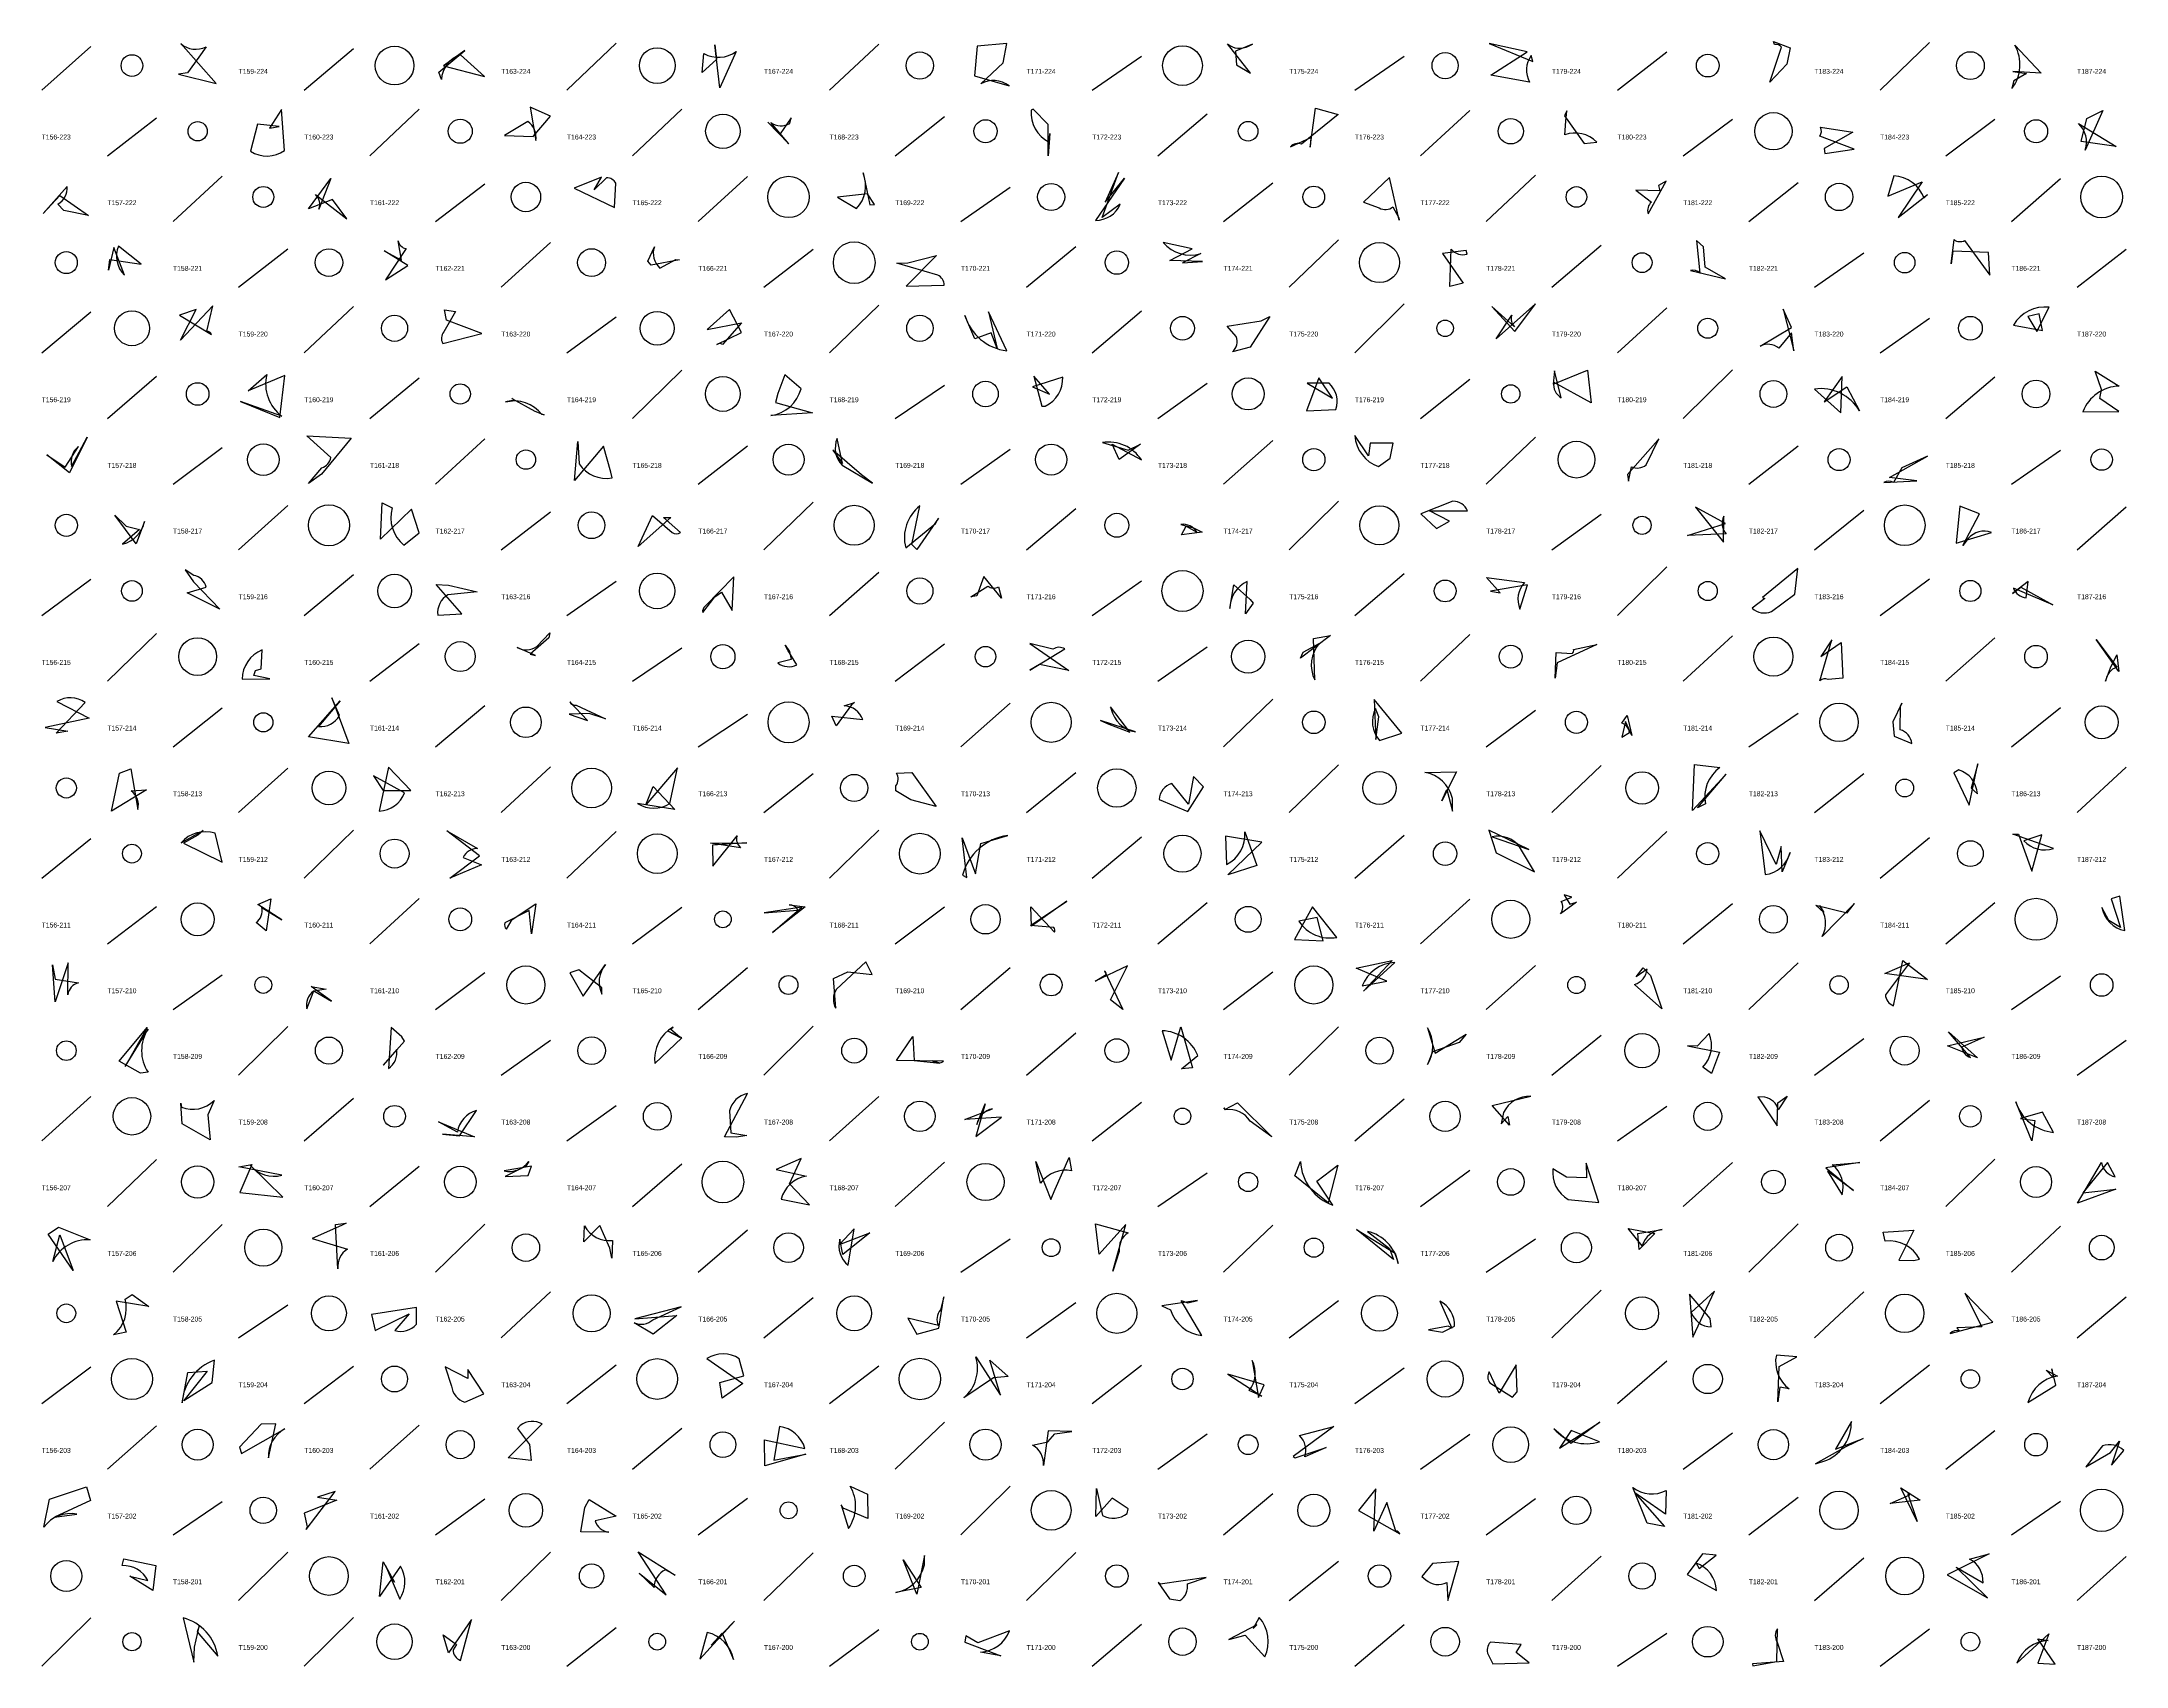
# Model space of a CAD drawing. Header units: millimetres. Extents: x -1 to 9990, y 0 to 15990.
# Drawn here: x 6240 to 7510, y 8000 to 8990 of the extents above; entities that cross this region are included whole.
import ezdxf

# ---------------------------------------------------------------- set-up
doc = ezdxf.new("R2010")
doc.units = ezdxf.units.MM
doc.layers.add('TEXT', color=3, linetype='Continuous')
doc.layers.add('WALL', color=1, linetype='Continuous')

msp = doc.modelspace()

# ---------------------------------------------------------------- linework, layer by layer
for points in [[(6323.3, 8969.8), (6346.3, 8964.2), (6324.7, 8988.4, 0.3), (6340.2, 8986.4), (6335.7, 8980.1), (6328.9, 8970.6)], [(6484.8, 8974.9), (6509.8, 8968.4), (6495.1, 8981.6, 0.3), (6483.5, 8966.5), (6481.9, 8971), (6497.8, 8984.3)], [(6651.1, 8978.8), (6642.4, 8970.8), (6643.4, 8982.4, 0.3), (6663.1, 8983.6), (6653.1, 8961.4), (6650, 8987.6)], [(6810, 8986.8), (6808.2, 8968.7), (6829.4, 8962.7, 0.3), (6812.2, 8963.9), (6825.8, 8976.6), (6827.9, 8988.4)], [(6967.9, 8975.4), (6976.4, 8970.4), (6962.4, 8988.2, 0.3), (6975.3, 8986.9), (6977.7, 8988), (6967.3, 8983.7)], [(7121.8, 8988.4), (7148.4, 8977.5), (7147.5, 8981.1, 0.3), (7146.5, 8965), (7122.8, 8969.1), (7144.9, 8983.3)], [(7303.1, 8975.8), (7292.9, 8965), (7300, 8986.3, 0.3), (7295.7, 8987.8), (7295, 8989.6), (7305.3, 8985.9)], [(7449.1, 8970.2), (7441.5, 8965.7), (7440.3, 8961, 0.3), (7442.1, 8987.4), (7458.1, 8970.4), (7440.9, 8971.4)], [(6384.7, 8938), (6371.5, 8939.3), (6367.2, 8922.8, 0.3), (6388, 8923.3), (6386.1, 8948.2), (6378.7, 8936.9)], [(6550, 8944.2), (6537.5, 8949.6), (6541, 8929.3, 0.3), (6536.1, 8941), (6521.9, 8932.5), (6539.5, 8931.9)], [(6682.4, 8940.6), (6695.1, 8927.4), (6684.2, 8940.3, 0.3), (6695.7, 8939.8), (6696.5, 8943.1), (6689.8, 8933.5)], [(6853.1, 8939.1), (6844, 8948.4), (6842.8, 8947.9, 0.3), (6853.7, 8928.4), (6854.2, 8933.7), (6853.1, 8920.1)], [(7016.1, 8949), (7029.8, 8945.3), (7007.5, 8927.2, 0.3), (7000.8, 8925.5), (7013.1, 8931.3), (7012.7, 8925.3)], [(7167.7, 8944.4), (7179.8, 8927.5), (7187.4, 8928.4, 0.3), (7167.9, 8932.8), (7168.5, 8941.1), (7169.1, 8947.4)], [(7485.9, 8942.7), (7495.7, 8947.6), (7484.9, 8923.5, 0.3), (7480.8, 8939.8), (7503.9, 8925.7), (7482.6, 8928.7)], [(7326.4, 8921.4), (7344.3, 8924.1), (7323.2, 8932.1, 0.3), (7323.7, 8937.5), (7343.3, 8934.5), (7326, 8924.6)], [(6402.5, 8887.8), (6416.1, 8906.3), (6408.9, 8887.6, 0.3), (6406.9, 8896.4), (6425.8, 8881.6), (6417.2, 8893.4)], [(6564.4, 8900.3), (6588.9, 8888.6), (6589.8, 8903.3, 0.3), (6584.1, 8906.6), (6576.6, 8899.3), (6581, 8907.1)], [(6743.1, 8897), (6724.8, 8894.9), (6736.4, 8887.9, 0.3), (6740.4, 8909.6), (6744.5, 8890.1), (6747.4, 8890.5)], [(6887.9, 8891.8), (6899.6, 8906.4), (6882, 8880.7, 0.3), (6897.1, 8890.6), (6886, 8882.4), (6896.1, 8909.9)], [(7061.2, 8906.8), (7045.3, 8891.9), (7054.9, 8888.3, 0.3), (7063.2, 8888.9), (7066.8, 8882.3), (7067.1, 8880.8)], [(7225.8, 8898.8), (7211.2, 8899.2), (7220.7, 8891.9, 0.3), (7218.7, 8884.8), (7229.7, 8904.6), (7225.1, 8902)], [(7371, 8882.4), (7388.8, 8896.5), (7386.8, 8894.4, 0.3), (7368.4, 8907.8), (7364.8, 8895.5), (7385.6, 8904.3)], [(6268.5, 8883.8), (6253.4, 8886.8), (6249.8, 8890.7, 0.3), (6255.5, 8901.4), (6240.9, 8884.9), (6251, 8895.9)], [(6281.5, 8856.8), (6300.7, 8854), (6286.7, 8865.1, 0.3), (6290.4, 8847.3), (6284, 8864.3), (6280.6, 8850.4)], [(6448.7, 8862.1), (6459.3, 8856.5), (6457.1, 8868.3, 0.3), (6462, 8863.5), (6449.5, 8844.5), (6463.1, 8853.3)], [(6611.3, 8853.4), (6609.2, 8855.8), (6613.3, 8864.6, 0.3), (6616.5, 8851.7), (6626.3, 8856.8), (6628.6, 8856.7)], [(6927.3, 8856.2), (6940.9, 8863.4), (6923.3, 8867.3, 0.3), (6946.1, 8860.5), (6935, 8854.8), (6947.2, 8855.6)], [(7252.4, 8864.6), (7248.1, 8868.5), (7250.2, 8848.5, 0.3), (7244.4, 8850.1), (7265.8, 8845.2), (7253.4, 8852.3)], [(7404.3, 8861.9), (7403.4, 8854.3), (7405.1, 8869, 0.3), (7411.5, 8868.5), (7426.8, 8847.3), (7426.1, 8861.2)], [(6785.2, 8859.3), (6766.7, 8840.6), (6789.9, 8841.3, 0.3), (6786, 8847.3), (6761, 8854.7), (6767.7, 8854.8)], [(7105.9, 8842.5), (7097.9, 8840.4), (7098.7, 8863.2, 0.3), (7108.4, 8860.2), (7107.8, 8862.4), (7093.4, 8860.5)], [(6334.1, 8826.5), (6324, 8823), (6343.5, 8811.3, 0.3), (6340.6, 8813.2), (6344.2, 8828.6), (6324.5, 8807.8)], [(7150, 8829.8), (7126.2, 8808.5), (7135.6, 8823, 0.3), (7137.3, 8815.9), (7123.4, 8828.2), (7137.4, 8813.1)], [(7307.4, 8801.2), (7306.1, 8812.2), (7298.3, 8802.9, 0.3), (7286.9, 8804.1), (7306, 8815.5), (7300.9, 8826.6)], [(7450.1, 8822.1), (7455.5, 8813), (7463, 8827.8, 0.3), (7441.3, 8817), (7458.9, 8813.7), (7456.9, 8823.8)], [(6485.3, 8826.3), (6492.2, 8825.3), (6484.9, 8812.8, 0.3), (6484.3, 8805.8), (6508.2, 8811.8), (6486.7, 8819.9)], [(6645.4, 8814.2), (6666.3, 8818.3), (6654.8, 8805.1, 0.3), (6651.3, 8805.2), (6666.3, 8812.4), (6659.1, 8826.4)], [(6818.4, 8812.3), (6808.4, 8808.5), (6802.5, 8822.8, 0.3), (6827.9, 8801.3), (6816.8, 8825.1), (6822.2, 8802.6)], [(6988.3, 8822.2), (6976.3, 8803.6), (6965.4, 8800.6, 0.3), (6967.8, 8810), (6962.3, 8816.2), (6983, 8819.6)], [(7181.8, 8789.4), (7183.9, 8769.5), (7161.1, 8782.1, 0.3), (7165.8, 8772.6), (7161.7, 8789), (7160.9, 8781)], [(7494.8, 8777.8), (7491.1, 8788.9), (7505.7, 8779.8, 0.3), (7483.5, 8764.2), (7505.5, 8764.4), (7493.8, 8772.2)], [(6388.2, 8786.3), (6365.8, 8777), (6377.1, 8786.9, 0.3), (6386.4, 8761.4), (6361.2, 8770.5), (6385, 8760.7)], [(6687.1, 8769.7), (6709.6, 8763.5), (6684.3, 8761.8, 0.3), (6702.6, 8778.2), (6692.7, 8786.7), (6688.4, 8775.2)], [(6844.5, 8785.8), (6849.3, 8767.5), (6851.4, 8767.6, 0.3), (6862.1, 8785.3), (6843.6, 8779.3), (6853.9, 8774.9)], [(7018, 8784.8), (7010.5, 8764.8), (7028.4, 8765.6, 0.3), (7024.3, 8781.6), (7011, 8781.5), (7026.4, 8772.5)], [(7326, 8770.2), (7339.7, 8779.4), (7347.5, 8764.7, 0.3), (7320.1, 8778), (7336.1, 8763.5), (7336.8, 8785.7)], [(6540.4, 8764.5), (6546.1, 8762.2), (6544.7, 8762.4, 0.3), (6522.6, 8770.3), (6528.3, 8771.1), (6526.5, 8772.3)], [(6243.2, 8738), (6254.4, 8730.5), (6262.4, 8742.9, 0.3), (6258.2, 8730.9), (6267.7, 8748.6), (6256.9, 8726.9)], [(6410.5, 8726.2), (6402.5, 8720.5), (6410.6, 8730.1, 0.3), (6416.2, 8736.3), (6401.5, 8749.4), (6428.5, 8748)], [(6564.7, 8722.3), (6566.6, 8746.1), (6567.5, 8732.4, 0.3), (6587.5, 8723.9), (6586.8, 8727.4), (6582.2, 8743.2)], [(6721.9, 8740.8), (6727.9, 8732.7), (6724.6, 8747.9, 0.3), (6727.7, 8731.6), (6746.2, 8720.7), (6739.4, 8725.7)], [(6896.5, 8735), (6892.1, 8744.5), (6910, 8734.8, 0.3), (6886.2, 8745.4), (6902, 8740.8), (6909.4, 8744.5)], [(7049.4, 8745.1), (7048.3, 8737.4), (7040, 8749.6, 0.3), (7054.4, 8730.8), (7061.5, 8735.8), (7063.4, 8745)], [(7206.1, 8725.9), (7206.7, 8721.8), (7208.6, 8730.7, 0.3), (7217.4, 8731.8), (7225.3, 8747.7), (7223.2, 8745.3)], [(7388.8, 8737.1), (7373.3, 8730.1), (7368.2, 8721.1, 0.3), (7362.3, 8721), (7382.4, 8722), (7365.7, 8724.2)], [(6291.5, 8694.4), (6299.6, 8692.5), (6289.3, 8683.6, 0.3), (6302.6, 8697.4), (6297.6, 8683.7), (6284.5, 8701.1)], [(6446.4, 8686.6), (6447.4, 8708.6), (6453.5, 8705.6, 0.3), (6460.7, 8682.9), (6469.9, 8690.5), (6465.3, 8704.8)], [(6603.4, 8682.1), (6612.1, 8701), (6624.1, 8690.6, 0.3), (6629.2, 8690.6), (6618.9, 8699.8), (6623.2, 8699.7)], [(6773.1, 8680.2), (6770.2, 8683.4), (6775, 8706.8, 0.3), (6766.4, 8681.3), (6784.6, 8696), (6786.4, 8699.3)], [(7097.7, 8697.6), (7085.4, 8703.8), (7108.7, 8703.8, 0.3), (7099.8, 8709.7), (7080.3, 8701.9), (7089.8, 8693)], [(7247.5, 8706.1), (7264.6, 8684.8), (7264.8, 8700.6, 0.3), (7266.2, 8689.7), (7242.6, 8688.7), (7265.9, 8696)], [(7408.5, 8706.7), (7406.4, 8684.2), (7427.8, 8690.7, 0.3), (7413.6, 8687), (7410.5, 8682.6), (7420.6, 8702)], [(6934.5, 8689.2), (6937.3, 8694.5), (6943.8, 8690.9, 0.3), (6934, 8695.5), (6941.7, 8693.5), (6946.9, 8690.8)], [(6348.5, 8644), (6328.6, 8653.8), (6340.2, 8657.3, 0.3), (6332.6, 8664.5), (6327.5, 8667.8), (6332.4, 8660.6)], [(6660.6, 8643.2), (6661.6, 8663.7), (6644.3, 8645.7, 0.3), (6642.7, 8641.8), (6650, 8651.5), (6654.2, 8654.3)], [(6809.7, 8652), (6806, 8651.5), (6816.4, 8658, 0.3), (6822.9, 8657.5), (6824.7, 8650.6), (6813.9, 8663.8)], [(7128.5, 8653.8), (7120.3, 8663.3), (7143.3, 8660.1, 0.3), (7140.6, 8644), (7145.1, 8658.8), (7122.7, 8654.8)], [(7288.4, 8651), (7289.8, 8650.4), (7282, 8644.5, 0.3), (7293.8, 8642.5), (7308.1, 8653.1), (7309.8, 8668.7)], [(6487.9, 8658.6), (6505.4, 8654.5), (6487.5, 8652.7, 0.3), (6481.3, 8640.3), (6496, 8641.1), (6480.3, 8659)], [(6978, 8647.5), (6973.4, 8641.1), (6974.5, 8660.7, 0.3), (6963.9, 8644.3), (6966.2, 8658.7), (6976.3, 8649.8)], [(7445.8, 8657.3), (7465.2, 8646.6), (7441.2, 8656.7, 0.3), (7449, 8650.9), (7450.3, 8660.7), (7440.6, 8653.5)], [(6537.5, 8616.6), (6540.8, 8615.7), (6529.7, 8620.6, 0.3), (6541.6, 8621.2), (6549.6, 8629.5), (6549, 8626.5)], [(7006.8, 8614.1), (7008.5, 8617.8), (7018.3, 8623.1, 0.3), (7015.6, 8600.8), (7014.8, 8626), (7025.1, 8627.8)], [(7336.3, 8623.6), (7337.4, 8601.8), (7328.3, 8601, 0.3), (7323.3, 8600.3), (7330.5, 8625.2), (7323.8, 8615)], [(7505.5, 8606), (7491.6, 8625.5), (7504.3, 8608.6, 0.3), (7497.4, 8600.1), (7500.4, 8608.2), (7504.2, 8616.1)], [(6370.3, 8606.5), (6373.7, 8607.5), (6374.3, 8619.1, 0.3), (6362.1, 8601.2), (6379, 8601.5), (6369.3, 8603.6)], [(6695.5, 8618.2), (6696.7, 8613.3), (6688.5, 8611.2, 0.3), (6700.1, 8610.1), (6694.5, 8619), (6692.9, 8622)], [(6847.9, 8610.3), (6842, 8606.7), (6863.3, 8619.7, 0.3), (6856.1, 8619.5), (6842, 8623.1), (6865.8, 8606.6)], [(7162.1, 8601.8), (7162.7, 8617.6), (7172.4, 8616.9, 0.3), (7173.3, 8619.4), (7187.5, 8622.3), (7163.2, 8611.2)], [(6256, 8569.7), (6248.8, 8568.3), (6266.5, 8587, 0.3), (6249.3, 8587.7), (6269, 8577.5), (6242.2, 8571.8)], [(6402.5, 8566.1), (6421.8, 8588.1), (6408.7, 8572.5, 0.3), (6421.4, 8579.1), (6416.8, 8589.9), (6427.1, 8562.1)], [(6561.4, 8579.9), (6572.5, 8576.1), (6561.7, 8587.4, 0.3), (6565.7, 8585.5), (6583.4, 8577.2), (6573.5, 8580.3)], [(6724, 8572.8), (6721.3, 8578.7), (6740.3, 8576.7, 0.3), (6728.9, 8585), (6735.1, 8587), (6733.4, 8585.7)], [(7052.7, 8564.6), (7054.6, 8578.3), (7052.5, 8583.4, 0.3), (7055, 8564), (7068.6, 8568.4), (7051.8, 8588.8)], [(7367.8, 8575.2), (7368.5, 8566.5), (7379.3, 8562, 0.3), (7372.3, 8570.5), (7372.4, 8585.1), (7373.3, 8586.7)], [(6902.9, 8568.9), (6891.2, 8584.4), (6891.5, 8583.1, 0.3), (6906.3, 8569.1), (6885, 8576.1), (6890.1, 8573.8)], [(7204.8, 8575.5), (7202.7, 8566), (7207.3, 8568.8, 0.3), (7202.7, 8574.5), (7206, 8579.1), (7208.8, 8566.9)], [(6464.8, 8533.4), (6451.3, 8547.7), (6445.6, 8520.9, 0.3), (6461, 8532.1), (6442.2, 8542.3), (6448, 8533.4)], [(6612.6, 8535.9), (6625.7, 8521.9), (6603, 8525.6, 0.3), (6622.7, 8525.6), (6627.3, 8547.3), (6608.1, 8524.8)], [(7245.8, 8521.3), (7246.9, 8549.3), (7262.4, 8547.4, 0.3), (7253.7, 8525.3), (7248.7, 8522.9), (7266.3, 8543.5)], [(7419.6, 8549.7), (7415.4, 8534.8), (7419.3, 8531.5, 0.3), (7407.9, 8546.1), (7404.9, 8544.3), (7414.2, 8524.6)], [(6287.4, 8544.1), (6294.3, 8546.6), (6298.6, 8521.8, 0.3), (6294.5, 8533.3), (6303.8, 8533.9), (6282.6, 8520.8)], [(6769.5, 8527.7), (6760.4, 8533.2), (6760.4, 8536.3, 0.3), (6760.7, 8544.1), (6770.1, 8544.4), (6785, 8523.7)], [(6941.8, 8542), (6938.6, 8525.2), (6928.5, 8537.8, 0.3), (6920.7, 8527.9), (6938.2, 8520.7), (6947.8, 8535.6)], [(7096.1, 8534), (7099.6, 8520.8), (7099.5, 8528.6, 0.3), (7082.6, 8544.5), (7101.9, 8544.8), (7093, 8527.1)], [(6326.3, 8501.4), (6350, 8489.8), (6345.7, 8507.4, 0.3), (6324.9, 8501.6), (6338.4, 8509), (6335.1, 8506.2)], [(7126.2, 8495.4), (7149.5, 8484), (7140.4, 8499.1, 0.3), (7123.6, 8505.2), (7146, 8497.6), (7121.6, 8509.4)], [(6506.7, 8493.7), (6486.8, 8508.9), (6505.6, 8498.1, 0.3), (6496.8, 8492.7), (6508, 8488.1), (6488.7, 8480.1)], [(6648.6, 8500.2), (6648.8, 8487.4), (6663.6, 8505.9, 0.3), (6665.8, 8498.6), (6647.4, 8501.4), (6669.5, 8501.6)], [(6809, 8482.8), (6812.1, 8501.1), (6828.5, 8506.1, 0.3), (6801, 8481.9), (6803.6, 8480.4), (6800.7, 8504.7)], [(6983.4, 8501.9), (6961.2, 8505.6), (6961.9, 8488.3, 0.3), (6973, 8508.3), (6980.2, 8487.7), (6962.6, 8482.1)], [(7296.6, 8488.4), (7286.7, 8508.9), (7290, 8482.2, 0.3), (7305.2, 8495.6), (7300.3, 8483.9), (7299.7, 8499.3)], [(7452.5, 8484.4), (7458.5, 8506.4), (7447.6, 8502.9, 0.3), (7465.7, 8498.2), (7440.9, 8506.8), (7444.3, 8506.8)], [(6379.7, 8467.4), (6376.7, 8448), (6370.6, 8453, 0.3), (6374.2, 8462.2), (6386.4, 8454.6), (6371.6, 8464)], [(6538.5, 8446.2), (6536.9, 8460.4), (6522.2, 8452.8, 0.3), (6523.1, 8448.9), (6526.7, 8454.8), (6541.1, 8464.5)], [(6703.1, 8462.4), (6680.2, 8459), (6700.7, 8460.5, 0.3), (6695.3, 8463.8), (6705.2, 8462.6), (6685.3, 8446.9)], [(6843.1, 8450.8), (6842.7, 8462.6), (6857, 8447.1, 0.3), (6856.7, 8450.1), (6842.4, 8451.2), (6864.5, 8466.1)], [(7020.7, 8441.9), (7017, 8456.1), (7005.9, 8453.8, 0.3), (7029, 8444), (7014.3, 8462.7), (7003.3, 8442.7)], [(7171, 8464.3), (7175.1, 8465.4), (7165.3, 8458.4, 0.3), (7165.8, 8465.9), (7172.2, 8468.5), (7167.6, 8470)], [(7339.9, 8459), (7344.5, 8464.6), (7324.7, 8444.5, 0.3), (7323.1, 8463.4), (7325.7, 8459.2), (7320.9, 8463.6)], [(7506.4, 8450), (7499.3, 8454.3), (7495.1, 8462.1, 0.3), (7509.1, 8448.1), (7506.1, 8469.1), (7500.7, 8467.4)], [(6246.6, 8427.2), (6248.2, 8418.5), (6262.4, 8416.4, 0.3), (6255.9, 8409.1), (6256.1, 8428.4), (6248.2, 8404.7)], [(6561.8, 8422.5), (6569.8, 8408.2), (6583.5, 8427.4, 0.3), (6581.3, 8409.5), (6581.3, 8413.3), (6567.2, 8424.2)], [(6745.9, 8421.3), (6742, 8429.2), (6724.3, 8412.4, 0.3), (6723.8, 8400.8), (6722.4, 8419), (6731.2, 8423.1)], [(6901.4, 8426.7), (6881.9, 8417.3), (6888.6, 8421.3, 0.3), (6887.4, 8423.6), (6898.6, 8400), (6891.2, 8405.9)], [(7062.7, 8429.9), (7045.2, 8411.3), (7064.3, 8428.7, 0.3), (7044.5, 8414.4), (7059.4, 8417.4), (7040.8, 8425.3)], [(7220.1, 8420.8), (7227, 8400.4), (7210.4, 8415.2, 0.3), (7218, 8424.6), (7211.4, 8419.9), (7215.6, 8425.5)], [(7362.8, 8422), (7378, 8428.5), (7363.2, 8409.1, 0.3), (7368.1, 8402.4), (7373.8, 8430), (7388.8, 8418.3)], [(6404.2, 8414), (6413.3, 8412.4), (6405.5, 8411.2, 0.3), (6401.5, 8400.4), (6405.7, 8411.5), (6416.6, 8405.1)], [(6304.3, 8389.2), (6290.8, 8365.3), (6304.8, 8388.1, 0.3), (6304.8, 8361.8), (6300.1, 8361.2), (6287.3, 8368.6)], [(6459.4, 8383.5), (6452.9, 8389.1), (6451.2, 8364.2, 0.3), (6456.3, 8375.8), (6448, 8366.2), (6461, 8380.8)], [(6629, 8383), (6623.1, 8388), (6624.7, 8389.4, 0.3), (6613.5, 8367.1), (6629.9, 8382.9), (6621.7, 8386.9)], [(6771.5, 8369.1), (6787.2, 8367.4), (6782.9, 8368.7, 0.3), (6789.5, 8368.5), (6760.8, 8369.1), (6770.8, 8383.7)], [(6941.2, 8364.5), (6934.3, 8364), (6944.3, 8372, 0.3), (6922.7, 8387.1), (6928.1, 8369.3), (6933.9, 8389.6)], [(7103.5, 8380), (7087.4, 8374.3), (7084.2, 8366.6, 0.3), (7084.3, 8388.9), (7089, 8373.5), (7107.9, 8385)], [(7262.2, 8374), (7257.2, 8361), (7252, 8365, 0.3), (7255.9, 8385.4), (7248.5, 8377.7), (7242.6, 8378)], [(7401, 8377.9), (7423.5, 8383.3), (7409.8, 8377.2, 0.3), (7415, 8370.8), (7401.7, 8386.5), (7419.4, 8370.7)], [(6325.6, 8330.4), (6324.7, 8343.1), (6325.2, 8340.6, 0.3), (6345, 8344.6), (6341.2, 8336), (6342.6, 8320.6)], [(6663.3, 8322.4), (6655.9, 8322.5), (6669.9, 8348.8, 0.3), (6659.1, 8338.3), (6659.8, 8325), (6669.5, 8323.4)], [(7134.3, 8329.6), (7123.7, 8341.6), (7147.2, 8347.2, 0.3), (7130.6, 8337.4), (7129.1, 8330.5), (7133.3, 8334.8)], [(7297.6, 8343.2), (7303.4, 8347.2), (7298, 8338.9, 0.3), (7289.7, 8346.6), (7285.6, 8346.8), (7297.2, 8329.2)], [(6484.1, 8324.1), (6494.6, 8323.2), (6504.9, 8338.5, 0.3), (6493.3, 8325.4), (6481.8, 8331.6), (6503.6, 8322.6)], [(6824.8, 8334.4), (6802.5, 8333.1), (6819.2, 8339.6, 0.3), (6809.7, 8330), (6814.8, 8342.7), (6809.1, 8322.7)], [(6968.6, 8343.2), (6989.5, 8322.6), (6976.2, 8332.1, 0.3), (6961.3, 8338.9), (6960.1, 8340.1), (6960.7, 8339.2)], [(7454.3, 8332.4), (7452.4, 8320), (7442.6, 8343.8, 0.3), (7465.7, 8325.2), (7459, 8337.5), (7445.5, 8333.6)], [(6536.3, 8298.9), (6538.5, 8304.6), (6521.7, 8301.8, 0.3), (6536.7, 8307.5), (6534.9, 8304.7), (6522.4, 8298.3)], [(6702.6, 8309.4), (6687.4, 8302.6), (6705.9, 8298.5, 0.3), (6690.5, 8284.6), (6707.8, 8281), (6695.6, 8293.8)], [(6857.5, 8290.6), (6866, 8309.9), (6867.4, 8301.8, 0.3), (6848.6, 8294.3), (6845.6, 8307.5), (6854.7, 8284.3)], [(7023.7, 8282.3), (7003.4, 8298.8), (7006.9, 8307.4, 0.3), (7026.6, 8280.8), (7016.9, 8295.4), (7029.7, 8305.3)], [(7181.1, 8297.5), (7168.9, 8297.9), (7160.7, 8303.1, 0.3), (7170, 8284.3), (7188.7, 8282.5), (7180.9, 8306.5)], [(7343.8, 8289.9), (7327.9, 8301.5), (7336.9, 8287.1, 0.3), (7330.9, 8305.5), (7347.6, 8306.8), (7326.9, 8303.7)], [(7503.7, 8290.6), (7480.2, 8282), (7494.9, 8306.9, 0.3), (7503.2, 8298.1), (7498.6, 8306.8), (7483.6, 8288.4)], [(6360.8, 8288.6), (6386.9, 8285.8), (6367.1, 8305.2, 0.3), (6386.3, 8299.2), (6360.2, 8304.3), (6368, 8305.6)], [(6422.7, 8268.4), (6404.7, 8260.6), (6426.3, 8254.1, 0.3), (6420.5, 8242.2), (6418.9, 8269.2), (6425.4, 8269.9)], [(6580, 8268.4), (6570.2, 8258.6), (6570.6, 8268.2, 0.3), (6587.8, 8259.4), (6587.3, 8248.7), (6586.1, 8254.6)], [(6884.3, 8251.1), (6882.1, 8269.5), (6901.9, 8264, 0.3), (6896.5, 8252.7), (6892.6, 8240.6), (6900.5, 8269.2)], [(6244, 8263.2), (6250.3, 8267.5), (6269.5, 8259.8, 0.3), (6246.7, 8246.5), (6251, 8262.8), (6259.2, 8241.1)], [(6744.5, 8264), (6728, 8250.9), (6726.3, 8260.1, 0.3), (6731.3, 8244.3), (6735, 8266.4), (6726.1, 8256.9)], [(7041.1, 8266), (7064.5, 8251.7), (7066.4, 8245.4, 0.3), (7047.7, 8264.9), (7061.2, 8254.5), (7063.6, 8247.8)], [(7213.3, 8253.9), (7212.5, 8263.7), (7227.2, 8266, 0.3), (7215, 8256.2), (7206.5, 8266.6), (7222.8, 8263.6)], [(7371.4, 8247.3), (7380.5, 8247.1), (7384.1, 8248, 0.3), (7363.1, 8259), (7361.9, 8264.4), (7380.5, 8265.7)], [(6285.3, 8222.4), (6291.5, 8203.5), (6283.8, 8201.9, 0.3), (6290.8, 8223.6), (6295.2, 8226.5), (6305.2, 8219.2)], [(6443.1, 8204.5), (6463.9, 8214.6), (6455.1, 8204.5, 0.3), (6468.3, 8208.4), (6468.4, 8218.6), (6441, 8214.3)], [(6626.9, 8213.7), (6612.5, 8202.4), (6600.9, 8209.3, 0.3), (6612.4, 8211.1), (6629.6, 8219), (6601.3, 8211.6)], [(6786.6, 8206), (6789.6, 8225), (6787.5, 8217.1, 0.3), (6786.3, 8207.6), (6767.7, 8212), (6773.2, 8202.4)], [(6944.1, 8222.9), (6922.5, 8219.5), (6927.7, 8217.2, 0.3), (6946.8, 8201.5), (6934.1, 8222.8), (6938.3, 8221.3)], [(7084.9, 8204.9), (7093.4, 8203.5), (7100.7, 8207.2, 0.3), (7091.8, 8222.4), (7099, 8206), (7096.8, 8207.1)], [(7246, 8200.5), (7259.2, 8228.5), (7244.9, 8215.5, 0.3), (7257, 8206.7), (7256.4, 8211.8), (7243.9, 8226.6)], [(7421.9, 8206.7), (7406.7, 8206.2), (7408.4, 8204.3, 0.3), (7402.7, 8202.8), (7428.6, 8209.6), (7411.7, 8227.2)], [(6326.6, 8162), (6343.9, 8172.9), (6345.2, 8186.4, 0.3), (6325.5, 8160.5), (6329.1, 8179), (6340.8, 8179.7)], [(6499.7, 8175.4), (6485.8, 8182.5), (6489.7, 8170.7, 0.3), (6497.8, 8160.9), (6509.3, 8165.9), (6499.6, 8180.7)], [(6653.1, 8172.8), (6667.8, 8177), (6665, 8187.3, 0.3), (6645.3, 8187.4), (6667.1, 8172.3), (6654.6, 8163.3)], [(6828.7, 8176.6), (6819.8, 8175.8), (6801.8, 8163.5, 0.3), (6809.1, 8188.4), (6824.2, 8165.1), (6817.6, 8186.5)], [(6962.7, 8178), (6983.3, 8164.5), (6975.6, 8167.9, 0.3), (6977.4, 8186.3), (6981.3, 8163.8), (6984.7, 8171.5)], [(7138.3, 8183.6), (7127.9, 8166.3), (7121.8, 8179.4, 0.3), (7122.2, 8172.7), (7136.1, 8163.9), (7138.9, 8167.2)], [(7298.6, 8182.7), (7309.3, 8188.5), (7296.8, 8189.6, 0.3), (7304.7, 8169), (7299, 8170.1), (7297.7, 8161)], [(7465.4, 8176), (7461.1, 8180.3), (7468, 8176.8, 0.3), (7450.1, 8160.7), (7467.1, 8171.3), (7464.7, 8181.1)], [(6360.6, 8133.5), (6361.8, 8129.7), (6388.2, 8144.6, 0.3), (6378.2, 8126.9), (6382.6, 8147.6), (6373.8, 8147.5)], [(6538.3, 8125.3), (6524.1, 8127), (6545, 8147.6, 0.3), (6531.6, 8146.7), (6529.9, 8144.8), (6537.1, 8135)], [(6680.6, 8122.1), (6680.4, 8137.9), (6705, 8132.6, 0.3), (6689.5, 8146.1), (6686.1, 8125.5), (6705.5, 8129.2)], [(6867.6, 8143.1), (6853.1, 8143.5), (6850.3, 8122.3, 0.3), (6843.6, 8134.7), (6852.9, 8136.8), (6857.2, 8141.6)], [(7003.6, 8127), (7022.6, 8133.2), (7009.5, 8127.6, 0.3), (7006.2, 8140.5), (7027.2, 8146), (7002.5, 8127.8)], [(7189.2, 8148.7), (7171.5, 8135.8), (7161.3, 8144.7, 0.3), (7189.1, 8136.8), (7171.8, 8143.7), (7164.7, 8132.8)], [(7339.2, 8133.6), (7320.7, 8123.4), (7327.6, 8125.6, 0.3), (7342.5, 8149.1), (7332.9, 8132.3), (7349.7, 8138.7)], [(7505.9, 8137.1), (7500.9, 8122.6), (7508.5, 8131.4, 0.3), (7495.5, 8134.2), (7485.3, 8121.4), (7500.3, 8130.3)], [(6269.8, 8101), (6247.8, 8090.8), (6261.4, 8092.6, 0.3), (6241.4, 8084.8), (6244.7, 8101.9), (6267.3, 8109.3)], [(6419.8, 8101.2), (6400, 8093.2), (6401.8, 8084.9, 0.3), (6401.2, 8083.3), (6418.8, 8106.5), (6408.1, 8103.1)], [(6728.3, 8096.4), (6727, 8098.3), (6731.5, 8084, 0.3), (6732.5, 8109.7), (6743.1, 8104.8), (6743.3, 8090)], [(6882.2, 8091.3), (6882.7, 8108.3), (6886.3, 8091.9, 0.3), (6901.3, 8093.1), (6902, 8095.9), (6892.2, 8102.4)], [(7052.8, 8108.1), (7042.3, 8095), (7067.4, 8080.6, 0.3), (7065, 8082.4), (7059.5, 8099.8), (7051.6, 8082.3)], [(7228.6, 8085.1), (7218.1, 8087.1), (7209.4, 8109, 0.3), (7229.6, 8107.1), (7229.2, 8092.6), (7210.5, 8105.6)], [(7384.4, 8101.1), (7366.1, 8099.1), (7378.1, 8104.4, 0.3), (7376.9, 8105), (7382.5, 8088.3), (7372.6, 8108.7)], [(6573.5, 8101.7), (6589.9, 8091.4), (6577.1, 8088.7, 0.3), (6585.6, 8081.7), (6568.4, 8081.9), (6570.9, 8096.8)], [(6307.8, 8046.1), (6293.6, 8055), (6304.7, 8052.2, 0.3), (6289.1, 8061.3), (6290.1, 8065.4), (6309.6, 8061.5)], [(6603.3, 8069.8), (6626, 8055.6), (6620, 8058.7, 0.3), (6613.1, 8048), (6603.9, 8056.7), (6620.5, 8043.5)], [(6764.8, 8064.9), (6775.8, 8047.9), (6760.3, 8044.9, 0.3), (6777.8, 8061.8), (6777.9, 8067.4), (6773.1, 8044)], [(7251.9, 8068.6), (7242.5, 8056), (7260.4, 8046.2, 0.3), (7247.9, 8062.9), (7249.7, 8059.5), (7260.1, 8067.6)], [(7425.5, 8041.8), (7406.4, 8060.3), (7422.7, 8050.9, 0.3), (7414.4, 8065.3), (7426.5, 8068.5), (7400.8, 8055.7)], [(6454.9, 8051.2), (6449.4, 8061.4), (6458.1, 8040.9, 0.3), (6458.5, 8061), (6445.9, 8042.6), (6448, 8063.6)], [(6920.2, 8051), (6927, 8041), (6933.4, 8040, 0.3), (6938, 8050.3), (6949.4, 8054), (6921.5, 8050)], [(7087.4, 8062.6), (7080.9, 8054.6), (7083.2, 8052.6, 0.3), (7096.1, 8051.1), (7096.7, 8040), (7103.3, 8063.9)], [(6336.2, 8025.1), (6334.8, 8021), (6347.3, 8006.1, 0.3), (6326.1, 8029.5), (6332.6, 8002.5), (6333.1, 8011.7)], [(6484.6, 8019.2), (6492.8, 8013.3), (6490.6, 8010, 0.3), (6495.1, 8003.6), (6501.8, 8028.5), (6487.9, 8008.3)], [(6647.9, 8012.8), (6654.5, 8020.1), (6661.5, 8004.2, 0.3), (6645.5, 8020.6), (6641, 8004.4), (6662, 8027.4)], [(6963.3, 8016.3), (6973.2, 8019), (6985.2, 8005.7, 0.3), (6981.7, 8029.8), (6978, 8023), (6980.2, 8025.3)], [(6802.4, 8014.7), (6824.4, 8006.3), (6811.9, 8008.7, 0.3), (6829.7, 8021.6), (6810.4, 8014.2), (6803, 8018.6)], [(7138.2, 8008.4), (7141.3, 8013.2), (7122.6, 8014.8, 0.3), (7121.2, 8007.1), (7124.1, 8001.6), (7146.3, 8002.1)], [(7282.5, 8000.3), (7297, 8002.9), (7297.4, 8022.9, 0.3), (7297.3, 8014.7), (7301.2, 8002.9), (7282.2, 8001.6)], [(7466.7, 8001.3), (7456.1, 8016.7), (7462.4, 8015.7, 0.3), (7443.4, 8002), (7462.9, 8019.8), (7456, 8002)]]:
    msp.add_lwpolyline(points, format="xyb", close=True)
for centre, radius in [((6295, 8975), 6.6), ((6455, 8975), 11.8), ((6615, 8975), 10.9), ((6775, 8975), 8.31), ((6935, 8975), 12.1), ((7095, 8975), 7.97), ((7255, 8975), 6.91), ((7415, 8975), 8.48), ((6335, 8935), 5.86), ((6495, 8935), 7.32), ((6655, 8935), 10.5), ((6815, 8935), 7.04), ((6975, 8935), 5.98), ((7135, 8935), 7.71), ((7295, 8935), 11.4), ((7455, 8935), 7.05), ((6535, 8895), 8.97), ((6695, 8895), 12.6), ((6855, 8895), 8.23), ((7335, 8895), 8.34), ((7495, 8895), 12.7), ((6375, 8895), 6.38), ((7015, 8895), 6.59), ((7175, 8895), 6.27), ((6735, 8855), 12.7), ((7055, 8855), 12.2), ((6255, 8855), 6.71), ((6415, 8855), 8.4), ((6575, 8855), 8.49), ((6895, 8855), 7.13), ((7215, 8855), 6.04), ((7375, 8855), 6.25), ((6295, 8815), 10.6), ((6455, 8815), 7.95), ((6615, 8815), 10.3), ((6775, 8815), 8.03), ((6935, 8815), 7.23), ((7095, 8815), 5.01), ((7255, 8815), 6.09), ((7415, 8815), 7.26), ((6335, 8775), 6.87), ((6495, 8775), 6.18), ((6655, 8775), 10.6), ((6815, 8775), 7.8), ((6975, 8775), 9.76), ((7135, 8775), 5.6), ((7295, 8775), 8.15), ((7455, 8775), 8.46), ((6375, 8735), 9.58), ((6535, 8735), 5.91), ((6695, 8735), 9.44), ((6855, 8735), 9.49), ((7015, 8735), 6.77), ((7175, 8735), 11.2), ((7335, 8735), 6.72), ((7495, 8735), 6.52), ((6255, 8695), 6.73), ((6415, 8695), 12.5), ((6575, 8695), 8.14), ((6735, 8695), 12.2), ((6895, 8695), 7.29), ((7055, 8695), 11.9), ((7215, 8695), 5.54), ((7375, 8695), 12.4), ((6455, 8655), 10.2), ((6615, 8655), 10.8), ((6775, 8655), 7.97), ((6935, 8655), 12.5), ((7095, 8655), 6.64), ((7415, 8655), 6.42), ((6295, 8655), 6.31), ((7255, 8655), 5.83), ((6335, 8615), 11.5), ((6495, 8615), 9.12), ((6975, 8615), 10.1), ((7295, 8615), 11.9), ((6655, 8615), 7.38), ((6815, 8615), 6.26), ((7135, 8615), 6.98), ((7455, 8615), 6.88), ((6695, 8575), 12.5), ((6855, 8575), 12.2), ((7335, 8575), 11.7), ((6375, 8575), 5.84), ((6535, 8575), 9.32), ((7015, 8575), 6.86), ((7175, 8575), 6.72), ((7495, 8575), 10), ((6575, 8535), 12.1), ((6255, 8535), 6.13), ((6415, 8535), 10.3), ((6735, 8535), 8.3), ((6895, 8535), 11.7), ((7055, 8535), 10.1), ((7215, 8535), 9.93), ((7375, 8535), 5.43), ((6295, 8495), 5.72), ((6455, 8495), 8.8), ((6615, 8495), 12.1), ((6775, 8495), 12.4), ((6935, 8495), 11.3), ((7095, 8495), 7.17), ((7255, 8495), 6.77), ((7415, 8495), 7.87), ((6335, 8455), 10), ((6495, 8455), 6.95), ((6655, 8455), 5.09), ((6815, 8455), 8.93), ((6975, 8455), 7.89), ((7135, 8455), 11.6), ((7295, 8455), 8.47), ((7455, 8455), 12.8), ((6375, 8415), 5.13), ((6535, 8415), 11.6), ((6695, 8415), 5.76), ((6855, 8415), 6.64), ((7015, 8415), 11.6), ((7175, 8415), 5.25), ((7335, 8415), 5.62), ((7495, 8415), 6.87), ((6415, 8375), 8.29), ((6575, 8375), 8.4), ((6735, 8375), 7.59), ((6895, 8375), 7.26), ((7055, 8375), 8.27), ((7215, 8375), 10.5), ((7375, 8375), 8.82), ((6255, 8375), 5.98), ((6295, 8335), 11.4), ((6775, 8335), 9.28), ((7095, 8335), 9.23), ((6455, 8335), 6.62), ((6615, 8335), 8.45), ((6935, 8335), 5.05), ((7255, 8335), 8.54), ((7415, 8335), 6.59), ((6655, 8295), 12.7), ((6815, 8295), 11.3), ((6335, 8295), 9.86), ((6495, 8295), 9.63), ((6975, 8295), 5.88), ((7135, 8295), 8.12), ((7295, 8295), 7.22), ((7455, 8295), 9.46), ((6375, 8255), 11.3), ((6535, 8255), 8.36), ((6695, 8255), 9.04), ((6855, 8255), 5.47), ((7015, 8255), 5.88), ((7175, 8255), 9.19), ((7335, 8255), 8.14), ((7495, 8255), 7.51), ((6255, 8215), 5.72), ((6415, 8215), 10.6), ((6575, 8215), 11.3), ((6735, 8215), 10.6), ((6895, 8215), 12.2), ((7055, 8215), 10.9), ((7215, 8215), 10.1), ((7375, 8215), 11.7), ((6295, 8175), 12.5), ((6455, 8175), 7.9), ((6615, 8175), 12.4), ((6775, 8175), 12.6), ((6935, 8175), 6.52), ((7095, 8175), 11), ((7255, 8175), 8.93), ((7415, 8175), 5.66), ((6335, 8135), 9.4), ((6495, 8135), 8.55), ((6655, 8135), 7.84), ((6815, 8135), 9.51), ((6975, 8135), 6.03), ((7135, 8135), 10.9), ((7295, 8135), 9.24), ((7455, 8135), 6.88), ((6375, 8095), 8.07), ((6535, 8095), 10.2), ((6855, 8095), 12.1), ((7015, 8095), 9.82), ((7175, 8095), 8.68), ((7335, 8095), 11.7), ((7495, 8095), 12.9), ((6695, 8095), 5.16), ((6415, 8055), 11.8), ((7375, 8055), 11.5), ((6255, 8055), 9.47), ((6575, 8055), 7.41), ((6735, 8055), 6.59), ((6895, 8055), 6.84), ((7055, 8055), 6.84), ((7215, 8055), 8.07), ((6295, 8015), 5.53), ((6455, 8015), 10.8), ((6615, 8015), 5.1), ((6775, 8015), 5.08), ((6935, 8015), 8.36), ((7095, 8015), 8.73), ((7255, 8015), 9.33), ((7415, 8015), 5.69)]:
    msp.add_circle(centre, radius)
at = {"layer": 'WALL'}
for p, q in [((6240, 8960), (6270, 8986.7)), ((6400, 8960), (6430, 8985.4)), ((6560, 8960), (6590, 8988.7)), ((6720, 8960), (6750, 8988.1)), ((6880, 8960), (6910, 8980.8)), ((7040, 8960), (7070, 8980.8)), ((7200, 8960), (7230, 8983.3)), ((7360, 8960), (7390, 8989)), ((6280, 8920), (6310, 8943.1)), ((6440, 8920), (6470, 8948.5)), ((6600, 8920), (6630, 8948.4)), ((6760, 8920), (6790, 8944)), ((6920, 8920), (6950, 8945.7)), ((7080, 8920), (7110, 8947.7)), ((7240, 8920), (7270, 8942.4)), ((7400, 8920), (7430, 8942.3)), ((6320, 8880), (6350, 8907.7)), ((6480, 8880), (6510, 8902.9)), ((6640, 8880), (6670, 8907.5)), ((6960, 8880), (6990, 8903.7)), ((7120, 8880), (7150, 8908.2)), ((7280, 8880), (7310, 8903.8)), ((7440, 8880), (7470, 8906.3)), ((6800, 8880), (6830, 8900.9)), ((6520, 8840), (6550, 8867.3)), ((6840, 8840), (6870, 8864.8)), ((7000, 8840), (7030, 8868.8)), ((7160, 8840), (7190, 8865.7)), ((6360, 8840), (6390, 8863.4)), ((6680, 8840), (6710, 8863.2)), ((7320, 8840), (7350, 8860.9)), ((7480, 8840), (7510, 8863.2)), ((6400, 8800), (6430, 8828.2)), ((6720, 8800), (6750, 8829.1)), ((7040, 8800), (7070, 8829.9)), ((7200, 8800), (7230, 8827.4)), ((6240, 8800), (6270, 8825.1)), ((6560, 8800), (6590, 8821.9)), ((6880, 8800), (6910, 8825.6)), ((7360, 8800), (7390, 8821.2)), ((6600, 8760), (6630, 8789.5)), ((7240, 8760), (7270, 8789.6)), ((6280, 8760), (6310, 8785.8)), ((6440, 8760), (6470, 8784.8)), ((6760, 8760), (6790, 8780.4)), ((6920, 8760), (6950, 8781.5)), ((7080, 8760), (7110, 8784)), ((7400, 8760), (7430, 8785.4)), ((6320, 8720), (6350, 8742.3)), ((6480, 8720), (6510, 8747.6)), ((6640, 8720), (6670, 8743.4)), ((6800, 8720), (6830, 8741.3)), ((6960, 8720), (6990, 8746.6)), ((7120, 8720), (7150, 8748.6)), ((7280, 8720), (7310, 8743.5)), ((7440, 8720), (7470, 8740.8)), ((6360, 8680), (6390, 8707.1)), ((6520, 8680), (6550, 8703.2)), ((6680, 8680), (6710, 8709)), ((6840, 8680), (6870, 8705.3)), ((7000, 8680), (7030, 8709.7)), ((7160, 8680), (7190, 8701.8)), ((7320, 8680), (7350, 8704.3)), ((7480, 8680), (7510, 8706.3)), ((6240, 8640), (6270, 8662.2)), ((6400, 8640), (6430, 8665.1)), ((6720, 8640), (6750, 8666.5)), ((7040, 8640), (7070, 8665.6)), ((7200, 8640), (7230, 8669.7)), ((7360, 8640), (7390, 8662.4)), ((6560, 8640), (6590, 8660.9)), ((6880, 8640), (6910, 8661.2)), ((6280, 8600), (6310, 8629.1)), ((7080, 8600), (7110, 8628.5)), ((7240, 8600), (7270, 8627.6)), ((7400, 8600), (7430, 8626.4)), ((6440, 8600), (6470, 8623)), ((6600, 8600), (6630, 8620.3)), ((6760, 8600), (6790, 8622.7)), ((6920, 8600), (6950, 8621)), ((6800, 8560), (6830, 8586.7)), ((6960, 8560), (6990, 8589.1)), ((6320, 8560), (6350, 8583.8)), ((6480, 8560), (6510, 8585.2)), ((6640, 8560), (6670, 8580)), ((7120, 8560), (7150, 8582.4)), ((7280, 8560), (7310, 8580.6)), ((7440, 8560), (7470, 8584)), ((6520, 8520), (6550, 8547.8)), ((7000, 8520), (7030, 8549)), ((7160, 8520), (7190, 8548.6)), ((7480, 8520), (7510, 8547.6)), ((6360, 8520), (6390, 8547.1)), ((6680, 8520), (6710, 8543.8)), ((6840, 8520), (6870, 8544.4)), ((7320, 8520), (7350, 8543.9)), ((6400, 8480), (6430, 8509.3)), ((6720, 8480), (6750, 8509.2)), ((6240, 8480), (6270, 8504.2)), ((6560, 8480), (6590, 8508.5)), ((6880, 8480), (6910, 8505.3)), ((7040, 8480), (7070, 8506.2)), ((7200, 8480), (7230, 8508.5)), ((7360, 8480), (7390, 8504.9)), ((6280, 8440), (6310, 8462.9)), ((6440, 8440), (6470, 8467.7)), ((6600, 8440), (6630, 8462.4)), ((6760, 8440), (6790, 8462.5)), ((6920, 8440), (6950, 8465.3)), ((7080, 8440), (7110, 8467.3)), ((7240, 8440), (7270, 8464.6)), ((7400, 8440), (7430, 8465.2)), ((6320, 8400), (6350, 8421.1)), ((6480, 8400), (6510, 8422.6)), ((6640, 8400), (6670, 8425.6)), ((6800, 8400), (6830, 8425.7)), ((6960, 8400), (6990, 8423.1)), ((7120, 8400), (7150, 8426.9)), ((7280, 8400), (7310, 8428.5)), ((7440, 8400), (7470, 8420.5)), ((6360, 8360), (6390, 8389.7)), ((6680, 8360), (6710, 8390)), ((6840, 8360), (6870, 8385.8)), ((7000, 8360), (7030, 8389.6)), ((7160, 8360), (7190, 8384.4)), ((7320, 8360), (7350, 8382.3)), ((6520, 8360), (6550, 8381.3)), ((7480, 8360), (7510, 8381.4)), ((6240, 8320), (6270, 8347.1)), ((6400, 8320), (6430, 8346)), ((6720, 8320), (6750, 8347.1)), ((7040, 8320), (7070, 8345.7)), ((7360, 8320), (7390, 8344.9)), ((6560, 8320), (6590, 8341.5)), ((6880, 8320), (6910, 8343.6)), ((7200, 8320), (7230, 8341.1)), ((6280, 8280), (6310, 8308.7)), ((6600, 8280), (6630, 8306.1)), ((6760, 8280), (6790, 8307)), ((7240, 8280), (7270, 8306.8)), ((7400, 8280), (7430, 8309)), ((6440, 8280), (6470, 8304.6)), ((6920, 8280), (6950, 8300.5)), ((7080, 8280), (7110, 8302.3)), ((6320, 8240), (6350, 8269.1)), ((6480, 8240), (6510, 8269.3)), ((6960, 8240), (6990, 8268.7)), ((7280, 8240), (7310, 8269.5)), ((7440, 8240), (7470, 8268)), ((6640, 8240), (6670, 8265.9)), ((6800, 8240), (6830, 8260.4)), ((7120, 8240), (7150, 8260.4)), ((6360, 8200), (6390, 8220.2)), ((6520, 8200), (6550, 8228.1)), ((6680, 8200), (6710, 8224.6)), ((6840, 8200), (6870, 8221.5)), ((7000, 8200), (7030, 8222.9)), ((7160, 8200), (7190, 8229.1)), ((7320, 8200), (7350, 8228.1)), ((7480, 8200), (7510, 8225)), ((6240, 8160), (6270, 8182.4)), ((6400, 8160), (6430, 8182.9)), ((6560, 8160), (6590, 8183.6)), ((6720, 8160), (6750, 8183)), ((6880, 8160), (6910, 8183.5)), ((7040, 8160), (7070, 8181.9)), ((7200, 8160), (7230, 8186.1)), ((7360, 8160), (7390, 8183.7)), ((6280, 8120), (6310, 8146.4)), ((6440, 8120), (6470, 8146.8)), ((6600, 8120), (6630, 8145)), ((6760, 8120), (6790, 8148.8)), ((6920, 8120), (6950, 8141.6)), ((7080, 8120), (7110, 8141.3)), ((7240, 8120), (7270, 8142.3)), ((7400, 8120), (7430, 8143.6)), ((6800, 8080), (6830, 8109.8)), ((6960, 8080), (6990, 8105.3)), ((7280, 8080), (7310, 8103.1)), ((6320, 8080), (6350, 8100.4)), ((6480, 8080), (6510, 8102.1)), ((6640, 8080), (6670, 8102.5)), ((7120, 8080), (7150, 8102.3)), ((7440, 8080), (7470, 8100.5)), ((6360, 8040), (6390, 8069.6)), ((6520, 8040), (6550, 8069.6)), ((6680, 8040), (6710, 8069.2)), ((6840, 8040), (6870, 8069.4)), ((7160, 8040), (7190, 8067.1)), ((7320, 8040), (7350, 8066)), ((7480, 8040), (7510, 8066.9)), ((7000, 8040), (7030, 8064.1)), ((6240, 8000), (6270, 8029.6)), ((6400, 8000), (6430, 8029.8)), ((6560, 8000), (6590, 8023.6)), ((6720, 8000), (6750, 8022.5)), ((6880, 8000), (6910, 8025.6)), ((7040, 8000), (7070, 8025.4)), ((7200, 8000), (7230, 8020.2)), ((7360, 8000), (7390, 8022.9))]:
    msp.add_line(p, q, dxfattribs=at)

# ---------------------------------------------------------------- texts
at = {"layer": 'TEXT'}
for s, p in [('T159-224', (6360, 8970)), ('T163-224', (6520, 8970)), ('T167-224', (6680, 8970)), ('T171-224', (6840, 8970)), ('T175-224', (7000, 8970)), ('T179-224', (7160, 8970)), ('T183-224', (7320, 8970)), ('T187-224', (7480, 8970)), ('T156-223', (6240, 8930)), ('T160-223', (6400, 8930)), ('T164-223', (6560, 8930)), ('T168-223', (6720, 8930)), ('T172-223', (6880, 8930)), ('T176-223', (7040, 8930)), ('T180-223', (7200, 8930)), ('T184-223', (7360, 8930)), ('T157-222', (6280, 8890)), ('T161-222', (6440, 8890)), ('T165-222', (6600, 8890)), ('T169-222', (6760, 8890)), ('T173-222', (6920, 8890)), ('T177-222', (7080, 8890)), ('T181-222', (7240, 8890)), ('T185-222', (7400, 8890)), ('T158-221', (6320, 8850)), ('T162-221', (6480, 8850)), ('T166-221', (6640, 8850)), ('T170-221', (6800, 8850)), ('T174-221', (6960, 8850)), ('T178-221', (7120, 8850)), ('T182-221', (7280, 8850)), ('T186-221', (7440, 8850)), ('T159-220', (6360, 8810)), ('T163-220', (6520, 8810)), ('T167-220', (6680, 8810)), ('T171-220', (6840, 8810)), ('T175-220', (7000, 8810)), ('T179-220', (7160, 8810)), ('T183-220', (7320, 8810)), ('T187-220', (7480, 8810)), ('T156-219', (6240, 8770)), ('T160-219', (6400, 8770)), ('T164-219', (6560, 8770)), ('T168-219', (6720, 8770)), ('T172-219', (6880, 8770)), ('T176-219', (7040, 8770)), ('T180-219', (7200, 8770)), ('T184-219', (7360, 8770)), ('T157-218', (6280, 8730)), ('T161-218', (6440, 8730)), ('T165-218', (6600, 8730)), ('T169-218', (6760, 8730)), ('T173-218', (6920, 8730)), ('T177-218', (7080, 8730)), ('T181-218', (7240, 8730)), ('T185-218', (7400, 8730)), ('T158-217', (6320, 8690)), ('T162-217', (6480, 8690)), ('T166-217', (6640, 8690)), ('T170-217', (6800, 8690)), ('T174-217', (6960, 8690)), ('T178-217', (7120, 8690)), ('T182-217', (7280, 8690)), ('T186-217', (7440, 8690)), ('T159-216', (6360, 8650)), ('T163-216', (6520, 8650)), ('T167-216', (6680, 8650)), ('T171-216', (6840, 8650)), ('T175-216', (7000, 8650)), ('T179-216', (7160, 8650)), ('T183-216', (7320, 8650)), ('T187-216', (7480, 8650)), ('T156-215', (6240, 8610)), ('T160-215', (6400, 8610)), ('T164-215', (6560, 8610)), ('T168-215', (6720, 8610)), ('T172-215', (6880, 8610)), ('T176-215', (7040, 8610)), ('T180-215', (7200, 8610)), ('T184-215', (7360, 8610)), ('T157-214', (6280, 8570)), ('T161-214', (6440, 8570)), ('T165-214', (6600, 8570)), ('T169-214', (6760, 8570)), ('T173-214', (6920, 8570)), ('T177-214', (7080, 8570)), ('T181-214', (7240, 8570)), ('T185-214', (7400, 8570)), ('T158-213', (6320, 8530)), ('T162-213', (6480, 8530)), ('T166-213', (6640, 8530)), ('T170-213', (6800, 8530)), ('T174-213', (6960, 8530)), ('T178-213', (7120, 8530)), ('T182-213', (7280, 8530)), ('T186-213', (7440, 8530)), ('T159-212', (6360, 8490)), ('T163-212', (6520, 8490)), ('T167-212', (6680, 8490)), ('T171-212', (6840, 8490)), ('T175-212', (7000, 8490)), ('T179-212', (7160, 8490)), ('T183-212', (7320, 8490)), ('T187-212', (7480, 8490)), ('T156-211', (6240, 8450)), ('T160-211', (6400, 8450)), ('T164-211', (6560, 8450)), ('T168-211', (6720, 8450)), ('T172-211', (6880, 8450)), ('T176-211', (7040, 8450)), ('T180-211', (7200, 8450)), ('T184-211', (7360, 8450)), ('T157-210', (6280, 8410)), ('T161-210', (6440, 8410)), ('T165-210', (6600, 8410)), ('T169-210', (6760, 8410)), ('T173-210', (6920, 8410)), ('T177-210', (7080, 8410)), ('T181-210', (7240, 8410)), ('T185-210', (7400, 8410)), ('T158-209', (6320, 8370)), ('T162-209', (6480, 8370)), ('T166-209', (6640, 8370)), ('T170-209', (6800, 8370)), ('T174-209', (6960, 8370)), ('T178-209', (7120, 8370)), ('T182-209', (7280, 8370)), ('T186-209', (7440, 8370)), ('T159-208', (6360, 8330)), ('T163-208', (6520, 8330)), ('T167-208', (6680, 8330)), ('T171-208', (6840, 8330)), ('T175-208', (7000, 8330)), ('T179-208', (7160, 8330)), ('T183-208', (7320, 8330)), ('T187-208', (7480, 8330)), ('T156-207', (6240, 8290)), ('T160-207', (6400, 8290)), ('T164-207', (6560, 8290)), ('T168-207', (6720, 8290)), ('T172-207', (6880, 8290)), ('T176-207', (7040, 8290)), ('T180-207', (7200, 8290)), ('T184-207', (7360, 8290)), ('T157-206', (6280, 8250)), ('T161-206', (6440, 8250)), ('T165-206', (6600, 8250)), ('T169-206', (6760, 8250)), ('T173-206', (6920, 8250)), ('T177-206', (7080, 8250)), ('T181-206', (7240, 8250)), ('T185-206', (7400, 8250)), ('T158-205', (6320, 8210)), ('T162-205', (6480, 8210)), ('T166-205', (6640, 8210)), ('T170-205', (6800, 8210)), ('T174-205', (6960, 8210)), ('T178-205', (7120, 8210)), ('T182-205', (7280, 8210)), ('T186-205', (7440, 8210)), ('T159-204', (6360, 8170)), ('T163-204', (6520, 8170)), ('T167-204', (6680, 8170)), ('T171-204', (6840, 8170)), ('T175-204', (7000, 8170)), ('T179-204', (7160, 8170)), ('T183-204', (7320, 8170)), ('T187-204', (7480, 8170)), ('T156-203', (6240, 8130)), ('T160-203', (6400, 8130)), ('T164-203', (6560, 8130)), ('T168-203', (6720, 8130)), ('T172-203', (6880, 8130)), ('T176-203', (7040, 8130)), ('T180-203', (7200, 8130)), ('T184-203', (7360, 8130)), ('T157-202', (6280, 8090)), ('T161-202', (6440, 8090)), ('T165-202', (6600, 8090)), ('T169-202', (6760, 8090)), ('T173-202', (6920, 8090)), ('T177-202', (7080, 8090)), ('T181-202', (7240, 8090)), ('T185-202', (7400, 8090)), ('T158-201', (6320, 8050)), ('T162-201', (6480, 8050)), ('T166-201', (6640, 8050)), ('T170-201', (6800, 8050)), ('T174-201', (6960, 8050)), ('T178-201', (7120, 8050)), ('T182-201', (7280, 8050)), ('T186-201', (7440, 8050)), ('T159-200', (6360, 8010)), ('T163-200', (6520, 8010)), ('T167-200', (6680, 8010)), ('T171-200', (6840, 8010)), ('T175-200', (7000, 8010)), ('T179-200', (7160, 8010)), ('T183-200', (7320, 8010)), ('T187-200', (7480, 8010))]:
    msp.add_text(s, height=3, dxfattribs=at).set_placement(p)

doc.saveas('drawing.dxf')
